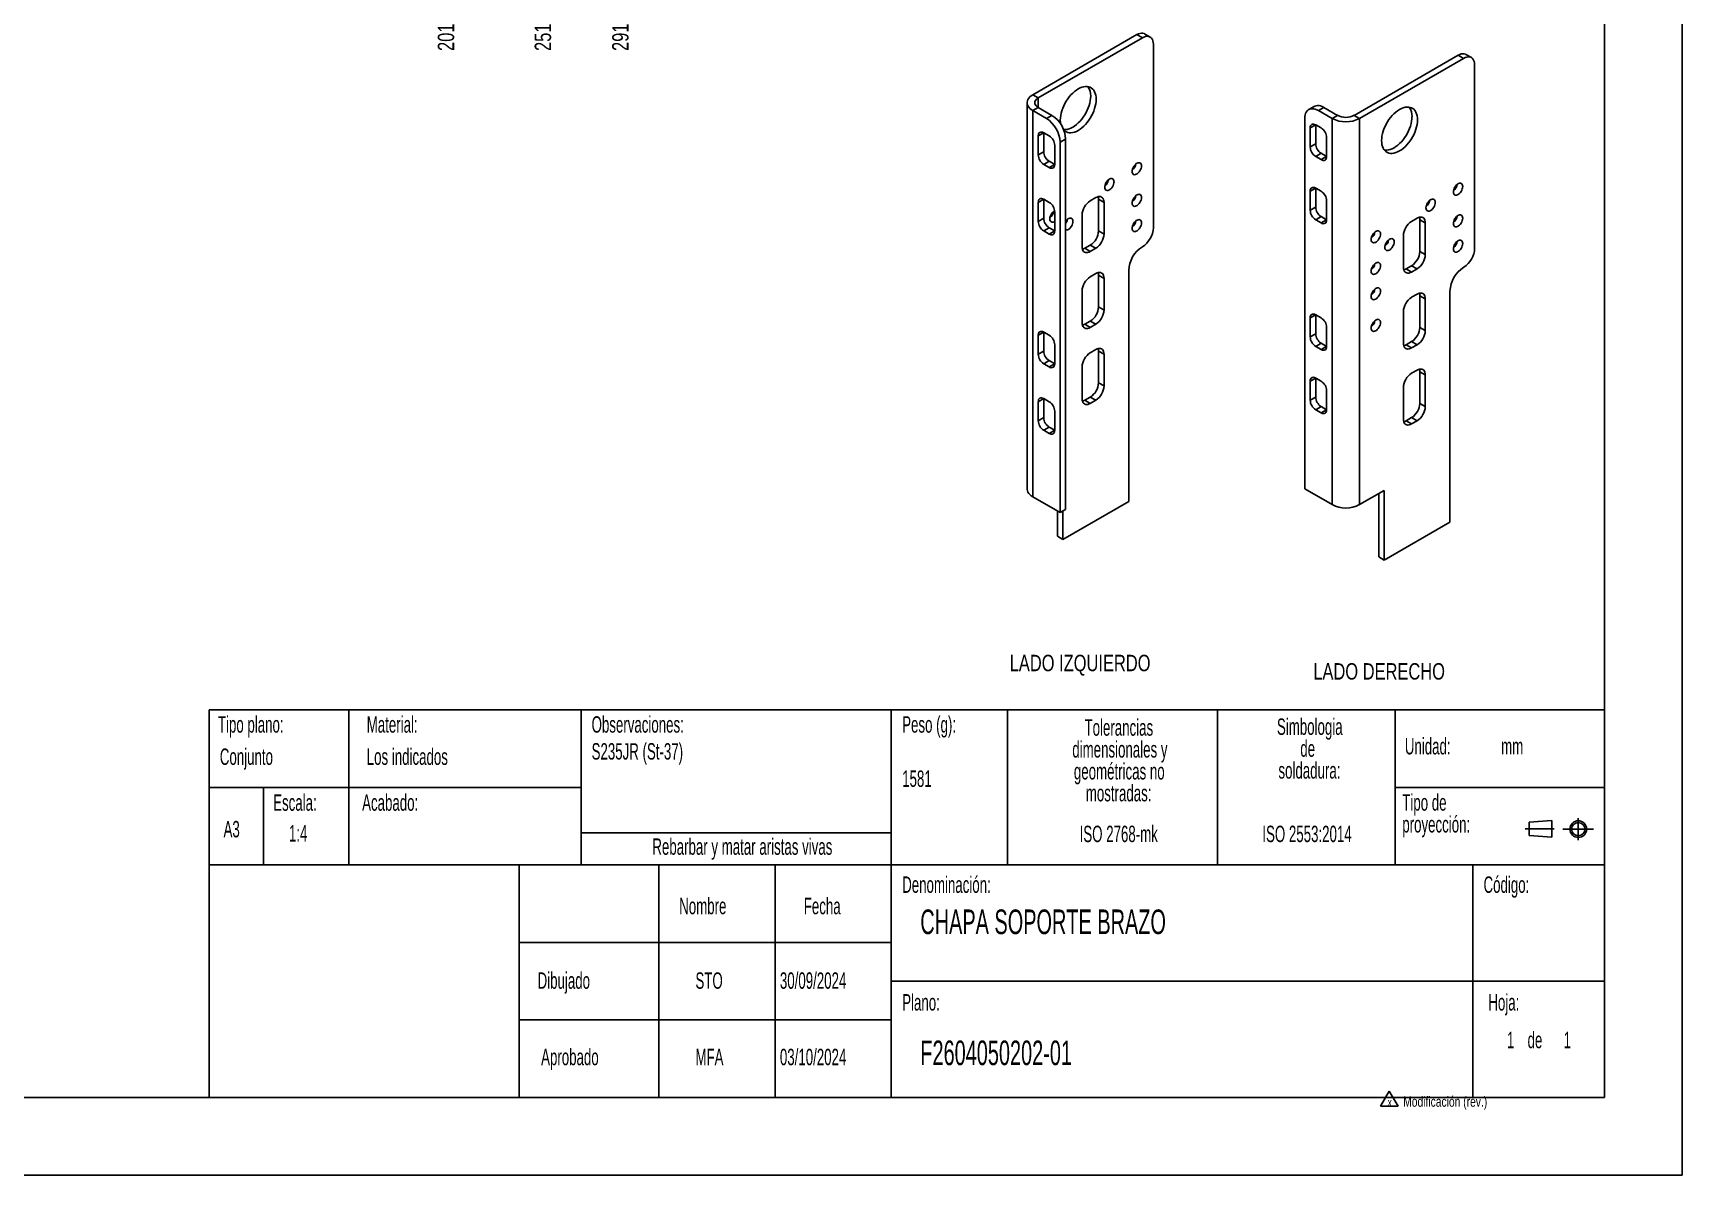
# Model space of a CAD drawing. Extents: x 0 to 2825, y 0 to 1188.
# Drawn here: x 829 to 1680, y 0 to 589 of the extents above; entities that cross this region are included whole.
import ezdxf

# ---------------------------------------------------------------- set-up
doc = ezdxf.new("R2010")
doc.units = 0
doc.header["$LTSCALE"] = 4
doc.linetypes.add('CENTERX2', pattern=[20.32, 12.7, -2.54, 2.54, -2.54])
doc.layers.get('0').update_dxf_attribs({"linetype": 'CONTINUOUS'})
doc.layers.add('FORMATO', color=7, linetype='CONTINUOUS')
doc.layers.add('SLD-0', color=179, linetype='CONTINUOUS')
doc.styles.add('SLDTEXTSTYLE0', font='TXT', dxfattribs={"width": 0.75})
doc.styles.add('SLDTEXTSTYLE1', font='TXT', dxfattribs={"width": 0.605})
doc.dimstyles.new('SLDDIMSTYLE9', dxfattribs={"dimtxt": 8.466667, "dimasz": 8.466667, "dimexe": 0, "dimexo": 0.0625, "dimgap": 2.116667, "dimtad": 0, "dimtih": 1, "dimtoh": 1, "dimdec": 1, "dimrnd": 1e-09, "dimzin": 12, "dimdsep": 46, "dimtxsty": 'SLDTEXTSTYLE0', "dimblk1": 'NONE', "dimblk2": 'NONE', "dimsah": 1, "dimcen": 0.09, "dimadec": 0, "dimazin": 0, "dimtfac": 1, "dimtdec": 1, "dimtofl": 0, "dimtmove": 0, "dimatfit": 3, "dimldrblk": 'NONE', "dimfxl": 1, "dimtolj": 1, "dimtzin": 12, "dimarcsym": 0})

# ---------------------------------------------------------------- blocks, each defined once
blk = doc.blocks.new('BLOQUE3')
at = {"color": 7, "linetype": 'CENTERX2'}
for p, q in [((1602.08, 515.38), (1602.08, 524.78)), ((1591.7, 520.22), (1579.2, 520.22)), ((1595.52, 520.08), (1608.63, 520.08))]:
    blk.add_line(p, q, dxfattribs=at)
at = {"color": 7, "linetype": 'Continuous'}
for p, q in [((1590.74, 523.79), (1580.93, 523.08)), ((1580.93, 523.08), (1580.93, 517.37)), ((1590.74, 523.79), (1590.74, 516.66)), ((1590.74, 516.66), (1580.93, 517.37))]:
    blk.add_line(p, q, dxfattribs=at)
for radius in [3.57, 2.85]:
    blk.add_circle((1602.08, 520.08), radius, dxfattribs=at)
blk = doc.blocks.new('SW_NOTE_0_1')
at = {"layer": 'FORMATO', "color": 0}
for p, q in [((-3.45, 1.22), (1.08, 9.06)), ((1.08, 9.06), (5.61, 1.22)), ((5.61, 1.22), (-3.45, 1.22))]:
    blk.add_line(p, q, dxfattribs=at)
at = {"layer": 'FORMATO', "color": 0, "insert": (1.32, 5.46), "char_height": 4.23, "attachment_point": 2, "style": 'SLDTEXTSTYLE0'}
blk.add_mtext('x', dxfattribs=at)
blk = doc.blocks.new('SW_NOTE_0_2')
at = {"layer": 'SLD-0', "color": 0, "attachment_point": 2, "style": 'SLDTEXTSTYLE1'}
for s, insert, char_height in [('Tolerancias', (29.63, 10.91), 8.4667), ('dimensionales y', (30.17, -0.37), 8.4667), ('geométricas no', (29.85, -11.66), 8.4667), ('mostradas:', (29.51, -22.95), 8.467)]:
    blk.add_mtext(s, dxfattribs=dict(at, insert=insert, char_height=char_height))
blk = doc.blocks.new('SW_NOTE_0_3')
at = {"layer": 'SLD-0', "color": 0, "attachment_point": 1, "style": 'SLDTEXTSTYLE1'}
for s, insert, char_height in [('Tipo de', (0, 10.91), 8.467), ('proyección:', (0, -0.37), 8.4667)]:
    blk.add_mtext(s, dxfattribs=dict(at, insert=insert, char_height=char_height))
blk = doc.blocks.new('SW_NOTE_0_4')
at = {"layer": 'SLD-0', "color": 0, "char_height": 8.467, "attachment_point": 2, "style": 'SLDTEXTSTYLE1'}
for s, insert in [('Simbologia', (28.44, 10.91)), ('de', (27.37, -0.37)), ('soldadura:', (28.26, -11.66))]:
    blk.add_mtext(s, dxfattribs=dict(at, insert=insert))
blk = doc.blocks.new('_D_20')
at = {"layer": 'FORMATO', "color": 7, "transparency": 16777216}
blk.add_line((1042.16, 967.49), (1042.16, 608.11), dxfattribs=at)
at = {"layer": 'FORMATO', "color": 7, "transparency": 16777216, "insert": (1037.97, 579.97), "char_height": 8.467, "attachment_point": 1, "rotation": 90, "style": 'SLDTEXTSTYLE0'}
blk.add_mtext('201,6', dxfattribs=at)
blk = doc.blocks.new('_NONE')
blk = doc.blocks.new('_D_21')
at = {"layer": 'FORMATO', "color": 7, "transparency": 16777216}
blk.add_line((1092.16, 967.49), (1092.16, 608.11), dxfattribs=at)
at = {"layer": 'FORMATO', "color": 7, "transparency": 16777216, "insert": (1087.97, 579.97), "char_height": 8.467, "attachment_point": 1, "rotation": 90, "style": 'SLDTEXTSTYLE0'}
blk.add_mtext('251,6', dxfattribs=at)
blk = doc.blocks.new('_D_22')
at = {"layer": 'FORMATO', "color": 7, "transparency": 16777216}
blk.add_line((1132.16, 967.49), (1132.16, 608.11), dxfattribs=at)
at = {"layer": 'FORMATO', "color": 7, "transparency": 16777216, "insert": (1127.97, 579.97), "char_height": 8.467, "attachment_point": 1, "rotation": 90, "style": 'SLDTEXTSTYLE0'}
blk.add_mtext('291,6', dxfattribs=at)

msp = doc.modelspace()

# ---------------------------------------------------------------- linework, layer by layer
at = {"color": 7, "linetype": 'Continuous'}
for p, q in [((1680, 1188), (1680, 0)), ((1640, 40), (1640, 1148)), ((1398.72, 588.4), (1344.98, 557.38)), ((1405.55, 587.16), (1402.72, 588.8)), ((1401.55, 586.77), (1347.81, 555.74)), ((1407.21, 583.5), (1407.21, 488.78)), ((1564.5, 577.79), (1510.76, 546.76)), ((1567.33, 576.15), (1513.59, 545.13)), ((1571.33, 576.55), (1568.5, 578.18)), ((1572.99, 478.17), (1572.99, 572.89)), ((1342.06, 553.29), (1342.06, 354.06)), ((1344.98, 549.21), (1352.06, 545.13)), ((1347.81, 550.85), (1354.88, 546.76)), ((1485.31, 354.06), (1485.31, 545.13)), ((1490.21, 551.34), (1487.38, 549.71)), ((1492.38, 549.21), (1499.45, 545.13)), ((1495.21, 550.85), (1502.28, 546.76)), ((1347.81, 536.15), (1347.81, 526.35)), ((1353.47, 536.15), (1350.64, 537.78)), ((1350.64, 527.98), (1350.64, 537.78)), ((1488.14, 540.23), (1488.14, 530.43)), ((1493.79, 540.23), (1490.97, 541.86)), ((1490.97, 532.06), (1490.97, 541.86)), ((1356.3, 521.45), (1356.3, 531.25)), ((1359.13, 532.88), (1359.13, 341.81)), ((1361.95, 534.52), (1361.95, 343.45)), ((1496.62, 525.53), (1496.62, 535.33)), ((1350.64, 521.45), (1353.47, 519.82)), ((1356.3, 521.45), (1353.47, 523.08)), ((1490.97, 525.53), (1493.79, 523.9)), ((1496.62, 525.53), (1493.79, 527.17)), ((1353.47, 501.85), (1350.64, 503.49)), ((1350.64, 493.69), (1350.64, 503.49)), ((1377.51, 504.3), (1374.68, 502.67)), ((1378.93, 503.48), (1378.93, 487.15)), ((1488.14, 507.57), (1488.14, 497.77)), ((1493.79, 507.57), (1490.97, 509.2)), ((1490.97, 499.4), (1490.97, 509.2)), ((1496.62, 492.87), (1496.62, 502.67)), ((1347.81, 501.85), (1347.81, 492.05)), ((1356.3, 487.16), (1356.3, 496.95)), ((1370.44, 495.32), (1370.44, 478.99)), ((1381.75, 485.52), (1381.75, 501.85)), ((1496.62, 492.87), (1493.79, 494.5)), ((1543.29, 493.69), (1540.46, 492.05)), ((1350.64, 487.16), (1353.47, 485.52)), ((1356.3, 487.16), (1353.47, 488.79)), ((1490.97, 492.87), (1493.79, 491.24)), ((1544.71, 492.87), (1544.71, 476.54)), ((1547.53, 474.9), (1547.53, 491.24)), ((1374.68, 479.8), (1371.85, 478.17)), ((1374.68, 476.54), (1377.51, 478.17)), ((1536.22, 484.7), (1536.22, 468.37)), ((1540.46, 469.19), (1537.63, 467.56)), ((1377.51, 465.1), (1374.68, 463.47)), ((1378.93, 464.29), (1378.93, 447.96)), ((1381.75, 446.32), (1381.75, 462.65)), ((1394.48, 347.52), (1394.48, 466.74)), ((1540.46, 465.92), (1543.29, 467.56)), ((1370.44, 456.12), (1370.44, 439.79)), ((1543.29, 454.49), (1540.46, 452.86)), ((1544.71, 453.67), (1544.71, 437.34)), ((1547.53, 435.71), (1547.53, 452.04)), ((1560.26, 336.91), (1560.26, 456.12)), ((1493.79, 442.25), (1490.97, 443.88)), ((1490.97, 434.08), (1490.97, 443.88)), ((1536.22, 445.51), (1536.22, 429.18)), ((1353.47, 433.26), (1350.64, 434.9)), ((1350.64, 425.1), (1350.64, 434.9)), ((1374.68, 440.61), (1371.85, 438.98)), ((1374.68, 437.34), (1377.51, 438.98)), ((1488.14, 442.24), (1488.14, 432.45)), ((1496.62, 427.55), (1496.62, 437.35)), ((1347.81, 433.26), (1347.81, 423.47)), ((1356.3, 418.57), (1356.3, 428.37)), ((1377.51, 425.91), (1374.68, 424.28)), ((1490.97, 427.55), (1493.79, 425.91)), ((1496.62, 427.55), (1493.79, 429.18)), ((1540.46, 429.99), (1537.63, 428.36)), ((1540.46, 426.73), (1543.29, 428.36)), ((1350.64, 418.57), (1353.47, 416.93)), ((1356.3, 418.57), (1353.47, 420.2)), ((1378.93, 425.09), (1378.93, 408.76)), ((1381.75, 407.13), (1381.75, 423.46)), ((1370.44, 416.93), (1370.44, 400.6)), ((1488.14, 409.58), (1488.14, 399.78)), ((1493.79, 409.58), (1490.97, 411.22)), ((1490.97, 401.42), (1490.97, 411.22)), ((1543.29, 415.3), (1540.46, 413.66)), ((1544.71, 414.48), (1544.71, 398.15)), ((1547.53, 396.52), (1547.53, 412.85)), ((1353.47, 398.97), (1350.64, 400.6)), ((1350.64, 390.8), (1350.64, 400.6)), ((1374.68, 401.41), (1371.85, 399.78)), ((1496.62, 394.89), (1496.62, 404.68)), ((1536.22, 406.32), (1536.22, 389.99)), ((1347.81, 398.97), (1347.81, 389.17)), ((1356.3, 384.27), (1356.3, 394.07)), ((1374.68, 398.15), (1377.51, 399.78)), ((1490.97, 394.89), (1493.79, 393.25)), ((1496.62, 394.89), (1493.79, 396.52)), ((1350.64, 384.27), (1353.47, 382.64)), ((1356.3, 384.27), (1353.47, 385.9)), ((1540.46, 390.8), (1537.63, 389.17)), ((1540.46, 387.54), (1543.29, 389.17)), ((1359.13, 341.81), (1344.98, 349.98)), ((1499.45, 345.89), (1485.31, 354.06)), ((1513.59, 345.89), (1526.32, 353.24)), ((1523.49, 318.95), (1523.49, 351.61)), ((1526.32, 353.24), (1526.32, 317.31)), ((1357.71, 329.56), (1357.71, 342.63)), ((1359.13, 341.81), (1361.95, 343.45)), ((1360.54, 327.93), (1394.48, 347.52)), ((1360.54, 342.63), (1360.54, 327.93)), ((1526.32, 317.31), (1560.26, 336.91)), ((1357.71, 329.56), (1360.54, 327.93)), ((1523.49, 318.95), (1526.32, 317.31)), ((920, 240), (1640, 240)), ((920, 240), (920, 40)), ((80, 40), (1640, 40)), ((30.12, 0), (1680, 0))]:
    msp.add_line(p, q, dxfattribs=at)
at = {"color": 8, "linetype": 'Continuous'}
for p, q in [((1401.55, 586.77), (1398.72, 588.4)), ((1567.33, 576.15), (1564.5, 577.79)), ((1347.81, 555.74), (1344.98, 557.38)), ((1347.81, 550.85), (1347.81, 555.74)), ((1347.81, 550.85), (1344.98, 549.21)), ((1344.98, 549.21), (1344.98, 349.98)), ((1352.06, 545.13), (1354.88, 546.76)), ((1495.21, 550.85), (1492.38, 549.21)), ((1502.28, 546.76), (1499.45, 545.13)), ((1499.45, 345.89), (1499.45, 545.13)), ((1510.76, 546.76), (1513.59, 545.13)), ((1513.59, 545.13), (1513.59, 345.89)), ((1350.64, 537.78), (1347.81, 536.15)), ((1490.97, 541.86), (1488.14, 540.23)), ((1347.81, 526.35), (1350.64, 527.98)), ((1361.95, 534.52), (1359.13, 532.88)), ((1488.14, 530.43), (1490.97, 532.06)), ((1353.47, 523.08), (1350.64, 521.45)), ((1353.47, 519.82), (1356.3, 521.45)), ((1493.79, 527.17), (1490.97, 525.53)), ((1493.79, 523.9), (1496.62, 525.53)), ((1350.64, 503.49), (1347.81, 501.85)), ((1381.75, 501.85), (1378.93, 503.48)), ((1490.97, 509.2), (1488.14, 507.57)), ((1347.81, 492.05), (1350.64, 493.69)), ((1488.14, 497.77), (1490.97, 499.4)), ((1493.79, 494.5), (1490.97, 492.87)), ((1353.47, 488.79), (1350.64, 487.16)), ((1353.47, 485.52), (1356.3, 487.16)), ((1378.93, 487.15), (1381.75, 485.52)), ((1493.79, 491.24), (1496.62, 492.87)), ((1547.53, 491.24), (1544.71, 492.87)), ((1371.85, 478.17), (1374.68, 476.54)), ((1377.51, 478.17), (1374.68, 479.8)), ((1544.71, 476.54), (1547.53, 474.9)), ((1543.29, 467.56), (1540.46, 469.19)), ((1381.75, 462.65), (1378.93, 464.29)), ((1537.63, 467.56), (1540.46, 465.92)), ((1547.53, 452.04), (1544.71, 453.67)), ((1378.93, 447.96), (1381.75, 446.32)), ((1490.97, 443.88), (1488.14, 442.24)), ((1350.64, 434.9), (1347.81, 433.26)), ((1371.85, 438.98), (1374.68, 437.34)), ((1377.51, 438.98), (1374.68, 440.61)), ((1488.14, 432.45), (1490.97, 434.08)), ((1544.71, 437.34), (1547.53, 435.71)), ((1493.79, 429.18), (1490.97, 427.55)), ((1493.79, 425.91), (1496.62, 427.55)), ((1537.63, 428.36), (1540.46, 426.73)), ((1543.29, 428.36), (1540.46, 429.99)), ((1347.81, 423.47), (1350.64, 425.1)), ((1353.47, 420.2), (1350.64, 418.57)), ((1353.47, 416.93), (1356.3, 418.57)), ((1381.75, 423.46), (1378.93, 425.09)), ((1378.93, 408.76), (1381.75, 407.13)), ((1490.97, 411.22), (1488.14, 409.58)), ((1547.53, 412.85), (1544.71, 414.48)), ((1350.64, 400.6), (1347.81, 398.97)), ((1377.51, 399.78), (1374.68, 401.41)), ((1488.14, 399.78), (1490.97, 401.42)), ((1371.85, 399.78), (1374.68, 398.15)), ((1493.79, 396.52), (1490.97, 394.89)), ((1493.79, 393.25), (1496.62, 394.89)), ((1544.71, 398.15), (1547.53, 396.52)), ((1347.81, 389.17), (1350.64, 390.8)), ((1353.47, 385.9), (1350.64, 384.27)), ((1353.47, 382.64), (1356.3, 384.27)), ((1537.63, 389.17), (1540.46, 387.54)), ((1543.29, 389.17), (1540.46, 390.8))]:
    msp.add_line(p, q, dxfattribs=at)
at = {"color": 7, "linetype": 'Continuous', "flags": 128}
for points in [[(1398.72, 588.4), (1399.53, 588.8), (1400.32, 589.06), (1401.07, 589.17), (1401.78, 589.13), (1402.43, 588.94), (1402.72, 588.8)], [(1407.21, 583.5), (1407.15, 584.4), (1406.98, 585.21), (1406.7, 585.92), (1406.31, 586.51), (1405.83, 586.98), (1405.26, 587.31), (1404.61, 587.5), (1403.9, 587.53), (1403.15, 587.42), (1402.36, 587.17), (1401.55, 586.77)], [(1564.5, 577.79), (1565.31, 578.18), (1566.1, 578.44), (1566.85, 578.55), (1567.56, 578.52), (1568.21, 578.33), (1568.5, 578.18)], [(1572.99, 572.89), (1572.93, 573.78), (1572.76, 574.6), (1572.48, 575.31), (1572.09, 575.9), (1571.61, 576.37), (1571.04, 576.7), (1570.39, 576.88), (1569.68, 576.92), (1568.93, 576.81), (1568.14, 576.55), (1567.33, 576.15)], [(1377.72, 555.05), (1377.67, 556.14), (1377.52, 557.15), (1377.27, 558.09), (1376.92, 558.94), (1376.48, 559.68), (1375.95, 560.31), (1375.34, 560.83), (1374.66, 561.23), (1373.9, 561.5), (1373.09, 561.64), (1372.23, 561.65), (1371.32, 561.52), (1370.39, 561.27), (1369.43, 560.9), (1368.46, 560.4), (1367.49, 559.78), (1366.53, 559.05), (1365.6, 558.22), (1364.69, 557.3), (1363.83, 556.29), (1363.02, 555.21), (1362.26, 554.07), (1361.58, 552.88), (1360.97, 551.66), (1360.44, 550.42), (1360, 549.16), (1359.65, 547.92), (1359.4, 546.69), (1359.25, 545.5), (1359.2, 544.35), (1359.25, 543.26), (1359.39, 542.29)], [(1344.98, 557.38), (1344.18, 556.85), (1343.5, 556.28), (1342.94, 555.66), (1342.51, 555.01), (1342.22, 554.33), (1342.07, 553.64), (1342.07, 552.95), (1342.22, 552.25), (1342.51, 551.58), (1342.94, 550.93), (1343.5, 550.31), (1344.18, 549.73), (1344.98, 549.21)], [(1347.81, 555.74), (1347.2, 555.33), (1346.71, 554.87), (1346.35, 554.36), (1346.13, 553.84), (1346.06, 553.29), (1346.13, 552.75), (1346.35, 552.22), (1346.71, 551.72), (1347.2, 551.26), (1347.81, 550.85)], [(1360.9, 539.4), (1361, 539.39), (1361.86, 539.39), (1362.77, 539.51), (1363.71, 539.76), (1364.66, 540.13), (1365.63, 540.64), (1366.6, 541.25), (1367.56, 541.98), (1368.49, 542.81), (1369.4, 543.74), (1370.26, 544.74), (1371.08, 545.82), (1371.83, 546.96), (1372.52, 548.15), (1373.13, 549.37), (1373.65, 550.61), (1374.09, 551.87), (1374.44, 553.11), (1374.69, 554.34), (1374.84, 555.53), (1374.89, 556.68)], [(1361.07, 538.99), (1361.58, 538.57), (1362.26, 538.17), (1363.02, 537.9), (1363.83, 537.76), (1364.69, 537.75), (1365.6, 537.87), (1366.53, 538.12), (1367.49, 538.5), (1368.46, 539), (1369.43, 539.62), (1370.39, 540.35), (1371.32, 541.18), (1372.23, 542.1), (1373.09, 543.11), (1373.9, 544.19), (1374.66, 545.33), (1375.34, 546.52), (1375.95, 547.74), (1376.48, 548.98), (1376.92, 550.23), (1377.27, 551.48), (1377.52, 552.71), (1377.67, 553.9), (1377.72, 555.05)], [(1492.38, 549.21), (1491.53, 549.64), (1490.69, 549.95), (1489.87, 550.13), (1489.09, 550.17), (1488.36, 550.09), (1487.69, 549.87), (1487.09, 549.52), (1486.56, 549.04), (1486.12, 548.46), (1485.77, 547.76), (1485.51, 546.96), (1485.36, 546.08), (1485.31, 545.13)], [(1490.21, 551.34), (1490.52, 551.5), (1491.19, 551.72), (1491.92, 551.81), (1492.7, 551.76), (1493.52, 551.58), (1494.36, 551.28), (1495.21, 550.85)], [(1543.5, 544.43), (1543.45, 545.52), (1543.3, 546.54), (1543.05, 547.48), (1542.7, 548.32), (1542.26, 549.07), (1541.73, 549.7), (1541.12, 550.22), (1540.44, 550.61), (1539.69, 550.88), (1538.87, 551.02), (1538.01, 551.03), (1537.1, 550.91), (1536.17, 550.66), (1535.21, 550.28), (1534.24, 549.78), (1533.27, 549.16), (1532.31, 548.44), (1531.38, 547.61), (1530.47, 546.68), (1529.61, 545.68), (1528.8, 544.6), (1528.04, 543.46), (1527.36, 542.27), (1526.75, 541.05), (1526.22, 539.8), (1525.78, 538.55), (1525.43, 537.31), (1525.18, 536.08), (1525.03, 534.89), (1524.98, 533.74), (1525.03, 532.65), (1525.18, 531.63), (1525.43, 530.69), (1525.78, 529.85), (1526.22, 529.11), (1526.75, 528.47), (1527.36, 527.95), (1528.04, 527.56), (1528.8, 527.29), (1529.61, 527.15), (1530.47, 527.14), (1531.38, 527.26), (1532.31, 527.51), (1533.27, 527.89), (1534.24, 528.39), (1535.21, 529.01), (1536.17, 529.73), (1537.1, 530.57), (1538.01, 531.49), (1538.87, 532.5), (1539.69, 533.58), (1540.44, 534.71), (1541.12, 535.9), (1541.73, 537.12), (1542.26, 538.37), (1542.7, 539.62), (1543.05, 540.87), (1543.3, 542.09), (1543.45, 543.29), (1543.5, 544.43)], [(1526.43, 528.82), (1526.78, 528.78), (1527.64, 528.77), (1528.55, 528.89), (1529.49, 529.14), (1530.44, 529.52), (1531.41, 530.02), (1532.38, 530.64), (1533.34, 531.37), (1534.27, 532.2), (1535.18, 533.12), (1536.04, 534.13), (1536.86, 535.21), (1537.61, 536.35), (1538.3, 537.54), (1538.91, 538.76), (1539.43, 540), (1539.87, 541.25), (1540.22, 542.5), (1540.47, 543.73), (1540.62, 544.92), (1540.67, 546.07)], [(1347.81, 536.15), (1347.87, 536.75), (1348.03, 537.27), (1348.29, 537.69), (1348.64, 537.98), (1349.07, 538.14), (1349.56, 538.16), (1350.09, 538.04), (1350.64, 537.78)], [(1488.14, 540.23), (1488.19, 540.84), (1488.35, 541.36), (1488.61, 541.77), (1488.97, 542.06), (1489.39, 542.22), (1489.88, 542.24), (1490.41, 542.12), (1490.97, 541.86)], [(1356.3, 521.45), (1356.24, 520.85), (1356.08, 520.33), (1355.82, 519.91), (1355.47, 519.62), (1355.04, 519.46), (1354.55, 519.44), (1354.02, 519.56), (1353.47, 519.82)], [(1401.07, 520.63), (1401.01, 521.18), (1400.86, 521.64), (1400.61, 522), (1400.27, 522.23), (1399.86, 522.34), (1399.4, 522.31), (1398.91, 522.15), (1398.41, 521.86), (1397.92, 521.45), (1397.46, 520.95), (1397.05, 520.38), (1396.72, 519.75), (1396.46, 519.1), (1396.31, 518.46), (1396.26, 517.85), (1396.31, 517.31), (1396.46, 516.84), (1396.72, 516.49), (1397.05, 516.25), (1397.46, 516.14), (1397.92, 516.17), (1398.41, 516.33), (1398.91, 516.63), (1399.4, 517.03), (1399.86, 517.53), (1400.27, 518.11), (1400.61, 518.73), (1400.86, 519.38), (1401.01, 520.02), (1401.07, 520.63)], [(1496.62, 525.53), (1496.57, 524.93), (1496.41, 524.41), (1496.15, 523.99), (1495.79, 523.7), (1495.37, 523.54), (1494.88, 523.52), (1494.35, 523.64), (1493.79, 523.9)], [(1386.92, 512.46), (1386.87, 513.01), (1386.72, 513.47), (1386.46, 513.83), (1386.13, 514.07), (1385.72, 514.18), (1385.26, 514.15), (1384.77, 513.98), (1384.27, 513.69), (1383.78, 513.29), (1383.32, 512.79), (1382.91, 512.21), (1382.57, 511.59), (1382.32, 510.94), (1382.17, 510.3), (1382.11, 509.69), (1382.17, 509.14), (1382.32, 508.68), (1382.57, 508.32), (1382.91, 508.09), (1383.32, 507.98), (1383.78, 508.01), (1384.27, 508.17), (1384.77, 508.46), (1385.26, 508.87), (1385.72, 509.37), (1386.13, 509.94), (1386.46, 510.57), (1386.72, 511.22), (1386.87, 511.86), (1386.92, 512.46)], [(1566.85, 510.02), (1566.79, 510.56), (1566.64, 511.02), (1566.39, 511.38), (1566.05, 511.62), (1565.64, 511.73), (1565.18, 511.7), (1564.69, 511.53), (1564.19, 511.24), (1563.7, 510.84), (1563.24, 510.34), (1562.83, 509.76), (1562.5, 509.14), (1562.24, 508.49), (1562.09, 507.85), (1562.04, 507.24), (1562.09, 506.69), (1562.24, 506.23), (1562.5, 505.87), (1562.83, 505.64), (1563.24, 505.53), (1563.7, 505.56), (1564.19, 505.72), (1564.69, 506.01), (1565.18, 506.42), (1565.64, 506.92), (1566.05, 507.49), (1566.39, 508.12), (1566.64, 508.77), (1566.79, 509.41), (1566.85, 510.02)], [(1347.81, 501.85), (1347.87, 502.46), (1348.03, 502.98), (1348.29, 503.39), (1348.64, 503.68), (1349.07, 503.84), (1349.56, 503.86), (1350.09, 503.74), (1350.64, 503.49)], [(1377.51, 504.3), (1378.17, 504.62), (1378.82, 504.82), (1379.44, 504.88), (1380, 504.8), (1380.51, 504.6), (1380.94, 504.26), (1381.29, 503.81), (1381.55, 503.24), (1381.7, 502.58), (1381.75, 501.85)], [(1378.93, 503.48), (1378.87, 504.22), (1378.74, 504.8)], [(1401.07, 504.3), (1401.01, 504.84), (1400.86, 505.31), (1400.61, 505.66), (1400.27, 505.9), (1399.86, 506.01), (1399.4, 505.98), (1398.91, 505.82), (1398.41, 505.53), (1397.92, 505.12), (1397.46, 504.62), (1397.05, 504.04), (1396.72, 503.42), (1396.46, 502.77), (1396.31, 502.13), (1396.26, 501.52), (1396.31, 500.98), (1396.46, 500.51), (1396.72, 500.16), (1397.05, 499.92), (1397.46, 499.81), (1397.92, 499.84), (1398.41, 500), (1398.91, 500.29), (1399.4, 500.7), (1399.86, 501.2), (1400.27, 501.78), (1400.61, 502.4), (1400.86, 503.05), (1401.01, 503.69), (1401.07, 504.3)], [(1488.14, 507.57), (1488.19, 508.17), (1488.35, 508.69), (1488.61, 509.11), (1488.97, 509.4), (1489.39, 509.56), (1489.88, 509.58), (1490.41, 509.46), (1490.97, 509.2)], [(1552.7, 501.85), (1552.65, 502.4), (1552.5, 502.86), (1552.24, 503.22), (1551.91, 503.46), (1551.5, 503.56), (1551.04, 503.53), (1550.55, 503.37), (1550.05, 503.08), (1549.56, 502.68), (1549.1, 502.17), (1548.69, 501.6), (1548.35, 500.97), (1548.1, 500.32), (1547.95, 499.68), (1547.89, 499.08), (1547.95, 498.53), (1548.1, 498.07), (1548.35, 497.71), (1548.69, 497.47), (1549.1, 497.37), (1549.56, 497.39), (1550.05, 497.56), (1550.55, 497.85), (1551.04, 498.25), (1551.5, 498.75), (1551.91, 499.33), (1552.24, 499.95), (1552.5, 500.6), (1552.65, 501.24), (1552.7, 501.85)], [(1356.26, 497.54), (1355.98, 497.36), (1355.49, 496.96), (1355.03, 496.46), (1354.63, 495.88), (1354.29, 495.26), (1354.04, 494.61), (1353.88, 493.97), (1353.83, 493.36), (1353.88, 492.81), (1354.04, 492.35), (1354.29, 491.99), (1354.63, 491.76), (1355.03, 491.65), (1355.49, 491.68), (1355.98, 491.84), (1356.3, 492.01)], [(1365.71, 492.05), (1365.66, 492.6), (1365.5, 493.06), (1365.25, 493.42), (1364.91, 493.66), (1364.51, 493.76), (1364.05, 493.73), (1363.56, 493.57), (1363.05, 493.28), (1362.56, 492.88), (1362.1, 492.38), (1361.95, 492.18)], [(1543.29, 493.69), (1543.95, 494.01), (1544.6, 494.2), (1545.22, 494.26), (1545.79, 494.19), (1546.29, 493.98), (1546.72, 493.65), (1547.07, 493.19), (1547.33, 492.63), (1547.48, 491.97), (1547.53, 491.24)], [(1544.71, 492.87), (1544.65, 493.6), (1544.52, 494.19)], [(1566.85, 493.68), (1566.79, 494.23), (1566.64, 494.69), (1566.39, 495.05), (1566.05, 495.29), (1565.64, 495.4), (1565.18, 495.37), (1564.69, 495.2), (1564.19, 494.91), (1563.7, 494.51), (1563.24, 494.01), (1562.83, 493.43), (1562.5, 492.81), (1562.24, 492.16), (1562.09, 491.52), (1562.04, 490.91), (1562.09, 490.36), (1562.24, 489.9), (1562.5, 489.54), (1562.83, 489.31), (1563.24, 489.2), (1563.7, 489.23), (1564.19, 489.39), (1564.69, 489.68), (1565.18, 490.09), (1565.64, 490.59), (1566.05, 491.16), (1566.39, 491.79), (1566.64, 492.44), (1566.79, 493.08), (1566.85, 493.68)], [(1356.3, 487.16), (1356.24, 486.55), (1356.08, 486.03), (1355.82, 485.62), (1355.47, 485.32), (1355.04, 485.17), (1354.55, 485.15), (1354.02, 485.27), (1353.47, 485.52)], [(1361.95, 487.59), (1362.1, 487.57), (1362.56, 487.6), (1363.05, 487.76), (1363.56, 488.05), (1364.05, 488.45), (1364.51, 488.96), (1364.91, 489.53), (1365.25, 490.16), (1365.5, 490.8), (1365.66, 491.45), (1365.71, 492.05)], [(1401.07, 491.23), (1401.01, 491.78), (1400.86, 492.24), (1400.61, 492.6), (1400.27, 492.84), (1399.86, 492.94), (1399.4, 492.91), (1398.91, 492.75), (1398.41, 492.46), (1397.92, 492.06), (1397.46, 491.56), (1397.05, 490.98), (1396.72, 490.35), (1396.46, 489.71), (1396.31, 489.07), (1396.26, 488.46), (1396.31, 487.91), (1396.46, 487.45), (1396.72, 487.09), (1397.05, 486.85), (1397.46, 486.75), (1397.92, 486.78), (1398.41, 486.94), (1398.91, 487.23), (1399.4, 487.63), (1399.86, 488.14), (1400.27, 488.71), (1400.61, 489.34), (1400.86, 489.98), (1401.01, 490.63), (1401.07, 491.23)], [(1496.62, 492.87), (1496.57, 492.27), (1496.41, 491.75), (1496.15, 491.33), (1495.79, 491.04), (1495.37, 490.88), (1494.88, 490.86), (1494.35, 490.98), (1493.79, 491.24)], [(1524.42, 485.52), (1524.37, 486.07), (1524.21, 486.53), (1523.96, 486.89), (1523.62, 487.13), (1523.22, 487.23), (1522.76, 487.2), (1522.27, 487.04), (1521.76, 486.75), (1521.27, 486.35), (1520.81, 485.85), (1520.41, 485.27), (1520.07, 484.64), (1519.82, 484), (1519.66, 483.36), (1519.61, 482.75), (1519.66, 482.2), (1519.82, 481.74), (1520.07, 481.38), (1520.41, 481.14), (1520.81, 481.04), (1521.27, 481.07), (1521.76, 481.23), (1522.27, 481.52), (1522.76, 481.92), (1523.22, 482.43), (1523.62, 483), (1523.96, 483.63), (1524.21, 484.27), (1524.37, 484.92), (1524.42, 485.52)], [(1374.68, 476.54), (1374.02, 476.21), (1373.37, 476.02), (1372.76, 475.96), (1372.19, 476.03), (1371.68, 476.24), (1371.25, 476.57), (1370.9, 477.03), (1370.65, 477.59), (1370.49, 478.25), (1370.44, 478.99)], [(1370.62, 477.67), (1371.19, 477.85), (1371.85, 478.17)], [(1531.49, 481.44), (1531.44, 481.99), (1531.28, 482.45), (1531.03, 482.81), (1530.69, 483.04), (1530.29, 483.15), (1529.83, 483.12), (1529.34, 482.96), (1528.83, 482.67), (1528.34, 482.26), (1527.88, 481.76), (1527.48, 481.19), (1527.14, 480.56), (1526.89, 479.91), (1526.73, 479.27), (1526.68, 478.66), (1526.73, 478.12), (1526.89, 477.65), (1527.14, 477.3), (1527.48, 477.06), (1527.88, 476.95), (1528.34, 476.98), (1528.83, 477.15), (1529.34, 477.44), (1529.83, 477.84), (1530.29, 478.34), (1530.69, 478.92), (1531.03, 479.54), (1531.28, 480.19), (1531.44, 480.83), (1531.49, 481.44)], [(1566.85, 480.62), (1566.79, 481.17), (1566.64, 481.63), (1566.39, 481.99), (1566.05, 482.22), (1565.64, 482.33), (1565.18, 482.3), (1564.69, 482.14), (1564.19, 481.85), (1563.7, 481.44), (1563.24, 480.94), (1562.83, 480.37), (1562.5, 479.74), (1562.24, 479.09), (1562.09, 478.45), (1562.04, 477.84), (1562.09, 477.3), (1562.24, 476.84), (1562.5, 476.48), (1562.83, 476.24), (1563.24, 476.13), (1563.7, 476.16), (1564.19, 476.33), (1564.69, 476.62), (1565.18, 477.02), (1565.64, 477.52), (1566.05, 478.1), (1566.39, 478.72), (1566.64, 479.37), (1566.79, 480.01), (1566.85, 480.62)], [(1524.42, 469.19), (1524.37, 469.74), (1524.21, 470.2), (1523.96, 470.56), (1523.62, 470.8), (1523.22, 470.9), (1522.76, 470.87), (1522.27, 470.71), (1521.76, 470.42), (1521.27, 470.02), (1520.81, 469.51), (1520.41, 468.94), (1520.07, 468.31), (1519.82, 467.67), (1519.66, 467.02), (1519.61, 466.42), (1519.66, 465.87), (1519.82, 465.41), (1520.07, 465.05), (1520.41, 464.81), (1520.81, 464.71), (1521.27, 464.74), (1521.76, 464.9), (1522.27, 465.19), (1522.76, 465.59), (1523.22, 466.09), (1523.62, 466.67), (1523.96, 467.3), (1524.21, 467.94), (1524.37, 468.58), (1524.42, 469.19)], [(1540.46, 465.92), (1539.8, 465.6), (1539.15, 465.41), (1538.54, 465.35), (1537.97, 465.42), (1537.46, 465.63), (1537.03, 465.96), (1536.68, 466.42), (1536.43, 466.98), (1536.27, 467.64), (1536.22, 468.37)], [(1377.51, 465.1), (1378.17, 465.43), (1378.82, 465.62), (1379.44, 465.68), (1380, 465.61), (1380.51, 465.4), (1380.94, 465.07), (1381.29, 464.61), (1381.55, 464.05), (1381.7, 463.39), (1381.75, 462.65)], [(1378.93, 464.29), (1378.87, 465.02), (1378.74, 465.6)], [(1536.4, 467.06), (1536.97, 467.23), (1537.63, 467.56)], [(1524.42, 456.13), (1524.37, 456.67), (1524.21, 457.14), (1523.96, 457.49), (1523.62, 457.73), (1523.22, 457.84), (1522.76, 457.81), (1522.27, 457.65), (1521.76, 457.36), (1521.27, 456.95), (1520.81, 456.45), (1520.41, 455.87), (1520.07, 455.25), (1519.82, 454.6), (1519.66, 453.96), (1519.61, 453.35), (1519.66, 452.81), (1519.82, 452.34), (1520.07, 451.99), (1520.41, 451.75), (1520.81, 451.64), (1521.27, 451.67), (1521.76, 451.83), (1522.27, 452.12), (1522.76, 452.53), (1523.22, 453.03), (1523.62, 453.61), (1523.96, 454.23), (1524.21, 454.88), (1524.37, 455.52), (1524.42, 456.13)], [(1543.29, 454.49), (1543.95, 454.81), (1544.6, 455.01), (1545.22, 455.07), (1545.79, 455), (1546.29, 454.79), (1546.72, 454.45), (1547.07, 454), (1547.33, 453.44), (1547.48, 452.78), (1547.53, 452.04)], [(1544.71, 453.67), (1544.65, 454.41), (1544.52, 454.99)], [(1488.14, 442.24), (1488.19, 442.85), (1488.35, 443.37), (1488.61, 443.78), (1488.97, 444.08), (1489.39, 444.24), (1489.88, 444.25), (1490.41, 444.13), (1490.97, 443.88)], [(1347.81, 433.26), (1347.87, 433.87), (1348.03, 434.39), (1348.29, 434.8), (1348.64, 435.09), (1349.07, 435.25), (1349.56, 435.27), (1350.09, 435.15), (1350.64, 434.9)], [(1374.68, 437.34), (1374.02, 437.02), (1373.37, 436.83), (1372.76, 436.76), (1372.19, 436.84), (1371.68, 437.05), (1371.25, 437.38), (1370.9, 437.84), (1370.65, 438.4), (1370.49, 439.06), (1370.44, 439.79)], [(1370.62, 438.48), (1371.19, 438.65), (1371.85, 438.98)], [(1524.42, 439.8), (1524.37, 440.34), (1524.21, 440.81), (1523.96, 441.16), (1523.62, 441.4), (1523.22, 441.51), (1522.76, 441.48), (1522.27, 441.32), (1521.76, 441.03), (1521.27, 440.62), (1520.81, 440.12), (1520.41, 439.54), (1520.07, 438.92), (1519.82, 438.27), (1519.66, 437.63), (1519.61, 437.02), (1519.66, 436.47), (1519.82, 436.01), (1520.07, 435.65), (1520.41, 435.42), (1520.81, 435.31), (1521.27, 435.34), (1521.76, 435.5), (1522.27, 435.79), (1522.76, 436.2), (1523.22, 436.7), (1523.62, 437.27), (1523.96, 437.9), (1524.21, 438.55), (1524.37, 439.19), (1524.42, 439.8)], [(1377.51, 425.91), (1378.17, 426.23), (1378.82, 426.43), (1379.44, 426.49), (1380, 426.41), (1380.51, 426.21), (1380.94, 425.87), (1381.29, 425.42), (1381.55, 424.85), (1381.7, 424.2), (1381.75, 423.46)], [(1378.93, 425.09), (1378.87, 425.83), (1378.74, 426.41)], [(1496.62, 427.55), (1496.57, 426.94), (1496.41, 426.42), (1496.15, 426.01), (1495.79, 425.72), (1495.37, 425.56), (1494.88, 425.54), (1494.35, 425.66), (1493.79, 425.91)], [(1540.46, 426.73), (1539.8, 426.41), (1539.15, 426.21), (1538.54, 426.15), (1537.97, 426.23), (1537.46, 426.43), (1537.03, 426.77), (1536.68, 427.22), (1536.43, 427.79), (1536.27, 428.44), (1536.22, 429.18)], [(1536.4, 427.86), (1536.97, 428.04), (1537.63, 428.36)], [(1356.3, 418.57), (1356.24, 417.96), (1356.08, 417.44), (1355.82, 417.03), (1355.47, 416.74), (1355.04, 416.58), (1354.55, 416.56), (1354.02, 416.68), (1353.47, 416.93)], [(1488.14, 409.58), (1488.19, 410.19), (1488.35, 410.71), (1488.61, 411.12), (1488.97, 411.41), (1489.39, 411.57), (1489.88, 411.59), (1490.41, 411.47), (1490.97, 411.22)], [(1543.29, 415.3), (1543.95, 415.62), (1544.6, 415.81), (1545.22, 415.88), (1545.79, 415.8), (1546.29, 415.59), (1546.72, 415.26), (1547.07, 414.8), (1547.33, 414.24), (1547.48, 413.58), (1547.53, 412.85)], [(1544.71, 414.48), (1544.65, 415.22), (1544.52, 415.8)], [(1347.81, 398.97), (1347.87, 399.57), (1348.03, 400.09), (1348.29, 400.51), (1348.64, 400.8), (1349.07, 400.96), (1349.56, 400.98), (1350.09, 400.86), (1350.64, 400.6)], [(1374.68, 398.15), (1374.02, 397.83), (1373.37, 397.63), (1372.76, 397.57), (1372.19, 397.64), (1371.68, 397.85), (1371.25, 398.19), (1370.9, 398.64), (1370.65, 399.2), (1370.49, 399.86), (1370.44, 400.6)], [(1370.62, 399.28), (1371.19, 399.46), (1371.85, 399.78)], [(1496.62, 394.89), (1496.57, 394.28), (1496.41, 393.76), (1496.15, 393.35), (1495.79, 393.06), (1495.37, 392.9), (1494.88, 392.88), (1494.35, 393), (1493.79, 393.25)], [(1356.3, 384.27), (1356.24, 383.67), (1356.08, 383.15), (1355.82, 382.73), (1355.47, 382.44), (1355.04, 382.28), (1354.55, 382.26), (1354.02, 382.38), (1353.47, 382.64)], [(1540.46, 387.54), (1539.8, 387.21), (1539.15, 387.02), (1538.54, 386.96), (1537.97, 387.03), (1537.46, 387.24), (1537.03, 387.57), (1536.68, 388.03), (1536.43, 388.59), (1536.27, 389.25), (1536.22, 389.99)], [(1536.4, 388.67), (1536.97, 388.85), (1537.63, 389.17)], [(1344.98, 349.98), (1344.18, 350.5), (1343.5, 351.07), (1342.94, 351.69), (1342.51, 352.34), (1342.22, 353.02), (1342.07, 353.71), (1342.06, 354.06)]]:
    msp.add_lwpolyline(points, dxfattribs=at)
at = {"color": 7, "linetype": 'Continuous'}
for centre, radius, start, end in [((1367.25, 557.09), 7.65, 356.91618, 36.04819), ((1343.82, 532.21), 15.32, 2.52009, 57.47991), ((1346.65, 533.84), 15.32, 2.52015, 57.47985), ((1506.52, 558.73), 15.33, 242.52431, 297.47569), ((1506.52, 554.88), 9.15, 242.39104, 297.60896), ((1533.04, 546.48), 7.65, 356.91618, 36.04819), ((1350.16, 530.97), 6.15, 2.60548, 57.39452), ((1490.48, 535.05), 6.15, 2.60548, 57.39452), ((1356.78, 528.26), 6.15, 182.60548, 237.39452), ((1494.28, 530.71), 6.15, 182.60548, 237.39452), ((1497.11, 532.34), 6.15, 182.60548, 237.39452), ((1353.95, 526.63), 6.15, 182.60548, 237.39452), ((1392.84, 522.6), 5.43, 309.66949, 350.33588), ((1378.69, 514.44), 5.43, 309.66949, 350.33588), ((1558.62, 511.99), 5.43, 309.66949, 350.33588), ((1379.59, 494.94), 9.15, 122.38686, 177.61314), ((1392.84, 506.27), 5.43, 309.66949, 350.33588), ((1490.48, 502.39), 6.15, 2.60548, 57.39452), ((1544.47, 503.83), 5.43, 309.66949, 350.33588), ((1356.78, 493.97), 6.15, 182.60548, 237.39452), ((1350.16, 496.68), 6.15, 2.60548, 57.39452), ((1350.41, 498.11), 5.43, 309.66949, 350.33588), ((1494.28, 498.05), 6.15, 182.60548, 237.39452), ((1497.11, 499.68), 6.15, 182.60548, 237.39452), ((1558.62, 495.66), 5.43, 309.66949, 350.33588), ((1353.95, 492.33), 6.15, 182.60548, 237.39452), ((1357.56, 494.01), 5.35, 325.21399, 350.35152), ((1369.78, 487.53), 9.15, 302.38686, 357.61314), ((1372.61, 485.9), 9.15, 302.38686, 357.61314), ((1392.84, 493.21), 5.43, 309.66949, 350.33588), ((1394.98, 489.31), 12.25, 302.48735, 357.51265), ((1516.19, 487.5), 5.43, 309.66949, 350.33588), ((1545.37, 484.32), 9.15, 122.38686, 177.61314), ((1409.79, 466.06), 15.32, 122.52009, 177.47991), ((1523.26, 483.41), 5.43, 309.66949, 350.33588), ((1535.56, 476.92), 9.15, 302.38686, 357.61314), ((1558.62, 482.59), 5.43, 309.66949, 350.33588), ((1560.76, 478.7), 12.25, 302.48735, 357.51265), ((1516.19, 471.17), 5.43, 309.66949, 350.33588), ((1538.39, 475.29), 9.15, 302.38686, 357.61314), ((1575.57, 455.45), 15.32, 122.52009, 177.47991), ((1379.59, 455.74), 9.15, 122.38686, 177.61314), ((1516.19, 458.1), 5.43, 309.66949, 350.33588), ((1545.37, 445.13), 9.15, 122.38686, 177.61314), ((1369.78, 448.34), 9.15, 302.38686, 357.61314), ((1372.61, 446.71), 9.15, 302.38686, 357.61314), ((1497.11, 434.36), 6.15, 182.60548, 237.39452), ((1490.48, 437.07), 6.15, 2.60548, 57.39452), ((1516.19, 441.77), 5.43, 309.66949, 350.33588), ((1535.56, 437.72), 9.15, 302.38686, 357.61314), ((1538.39, 436.09), 9.15, 302.38686, 357.61314), ((1350.16, 428.09), 6.15, 2.60548, 57.39452), ((1494.28, 432.73), 6.15, 182.60548, 237.39452), ((1353.95, 423.74), 6.15, 182.60548, 237.39452), ((1356.78, 425.38), 6.15, 182.60548, 237.39452), ((1379.59, 416.55), 9.15, 122.38686, 177.61314), ((1369.78, 409.14), 9.15, 302.38686, 357.61314), ((1490.48, 404.41), 6.15, 2.60548, 57.39452), ((1545.37, 405.93), 9.15, 122.38686, 177.61314), ((1372.61, 407.51), 9.15, 302.38686, 357.61314), ((1497.11, 401.7), 6.15, 182.60548, 237.39452), ((1350.16, 393.79), 6.15, 2.60548, 57.39452), ((1494.28, 400.06), 6.15, 182.60548, 237.39452), ((1535.56, 398.53), 9.15, 302.38686, 357.61314), ((1538.39, 396.9), 9.15, 302.38686, 357.61314), ((1353.95, 389.45), 6.15, 182.60548, 237.39452), ((1356.78, 391.08), 6.15, 182.60548, 237.39452), ((1506.52, 359.49), 15.33, 242.52431, 297.47569)]:
    msp.add_arc(centre, radius, start, end, dxfattribs=at)
at = {"layer": 'SLD-0'}
for p, q in [((992, 240), (992, 160)), ((1112, 240), (1112, 160)), ((1272, 240), (1272, 160)), ((1332, 240), (1332, 160)), ((1440.33, 240), (1440.33, 160)), ((1532, 240), (1532, 160)), ((920, 200), (992, 200)), ((948, 200), (948, 160)), ((992, 200), (1112, 200)), ((1532, 200), (1640, 200)), ((1112, 176.63), (1272, 176.63)), ((920, 160), (1640, 160)), ((1080, 160), (1080, 40)), ((1152, 160), (1152, 40)), ((1212, 160), (1212, 40)), ((1272, 160), (1272, 40)), ((1572, 160), (1572, 40)), ((1080, 120), (1272, 120)), ((1272, 100), (1572, 100)), ((1572, 100), (1640, 100)), ((1080, 80), (1272, 80))]:
    msp.add_line(p, q, dxfattribs=at)

# ---------------------------------------------------------------- block references
at = {"color": 7, "linetype": 'Continuous', "xscale": 1.2, "yscale": 1.2, "zscale": 1.2}
msp.add_blockref('BLOQUE3', (-296.04, -445.63), dxfattribs=at)
at = {"layer": 'FORMATO'}
msp.add_blockref('SW_NOTE_0_1', (1527.85, 34.23), dxfattribs=at)
at = {"layer": 'SLD-0'}
for name, p in [('SW_NOTE_0_2', (1359.78, 224.22)), ('SW_NOTE_0_4', (1459.49, 224.66)), ('SW_NOTE_0_3', (1535.66, 185.56))]:
    msp.add_blockref(name, p, dxfattribs=at)

# ---------------------------------------------------------------- texts
at = {"layer": 'FORMATO', "attachment_point": 1, "style": 'SLDTEXTSTYLE0'}
for s, insert, char_height in [('LADO IZQUIERDO', (1333.08, 268.42), 8.4667), ('LADO DERECHO', (1489.74, 264.1), 8.4667), ('Modificación (rev.)', (1536.13, 40.52), 5.2917)]:
    msp.add_mtext(s, dxfattribs=dict(at, insert=insert, char_height=char_height))
at = {"layer": 'SLD-0', "style": 'SLDTEXTSTYLE1'}
for s, insert, char_height, attachment_point in [('Tipo plano:', (924.52, 236.72), 8.4667, 1), ('Material:', (1001.32, 236.72), 8.467, 1), ('Observaciones:', (1117.35, 236.72), 8.4667, 1), ('Peso (g):', (1277.61, 236.72), 8.467, 1), ('S235JR (St-37)', (1117.35, 222.82), 8.4667, 1), ('Unidad:', (1536.98, 225.48), 8.467, 1), ('mm', (1586.65, 225.48), 8.467, 1), ('Conjunto', (925.51, 220.08), 8.467, 1), ('Los indicados', (1001.32, 220.08), 8.4667, 1), ('1581', (1277.61, 208.73), 8.467, 1), ('Escala:', (953.05, 196.41), 8.467, 1), ('Acabado:', (998.95, 196.41), 8.467, 1), ('A3', (927.44, 182.7), 8.467, 1), ('1:4', (961.16, 180.54), 8.467, 1), ('ISO 2768-mk', (1389.35, 180.24), 8.4667, 2), ('ISO 2553:2014', (1486.5, 180.24), 8.4667, 2), ('Rebarbar y matar aristas vivas', (1195.14, 173.69), 8.4667, 2), ('Denominación:', (1277.61, 154.06), 8.4667, 1), ('Código:', (1577.59, 154.06), 8.467, 1), ('Nombre', (1162.55, 143.02), 8.467, 1), ('Fecha', (1226.83, 143.02), 8.467, 1), ('CHAPA SOPORTE BRAZO', (1286.96, 137), 12.7, 1), ('Dibujado', (1089.49, 104.56), 8.467, 1), ('STO', (1170.94, 104.56), 8.467, 1), ('30/09/2024', (1214.51, 104.56), 8.467, 1), ('Plano:', (1277.61, 93.35), 8.467, 1), ('Hoja:', (1580.06, 93.35), 8.467, 1), ('F2604050202-01', (1286.96, 69.39), 12.7, 1), ('1', (1589.65, 73.9), 8.47, 1), ('1', (1589.65, 73.9), 8.47, 1), ('de', (1600.31, 73.9), 8.467, 1), ('de', (1600.31, 73.9), 8.467, 1), ('1', (1618.92, 73.9), 8.47, 1), ('1', (1618.92, 73.9), 8.47, 1), ('Aprobado', (1091.3, 65.13), 8.467, 1), ('MFA', (1170.94, 65.13), 8.467, 1), ('03/10/2024', (1214.51, 65.13), 8.467, 1)]:
    msp.add_mtext(s, dxfattribs=dict(at, insert=insert, char_height=char_height, attachment_point=attachment_point))

# ---------------------------------------------------------------- dimensions: what is measured, and where the dimension line sits
at = {"layer": 'FORMATO', "color": 7}
for feature_location, picture, middle in [((1042.16, 971.49), '_D_20', (1042.16, 594.04)), ((1092.16, 971.49), '_D_21', (1092.16, 594.04)), ((1132.16, 971.49), '_D_22', (1132.16, 594.04))]:
    dim = msp.add_ordinate_dim(feature_location=feature_location, offset=(0, -363.38), dtype=1, origin=(840.52, 735.3), dimstyle='SLDDIMSTYLE9', dxfattribs=at)
    dim.commit()
    dim.dimension.update_dxf_attribs({"geometry": picture, "text_midpoint": middle})

doc.saveas('drawing.dxf')
